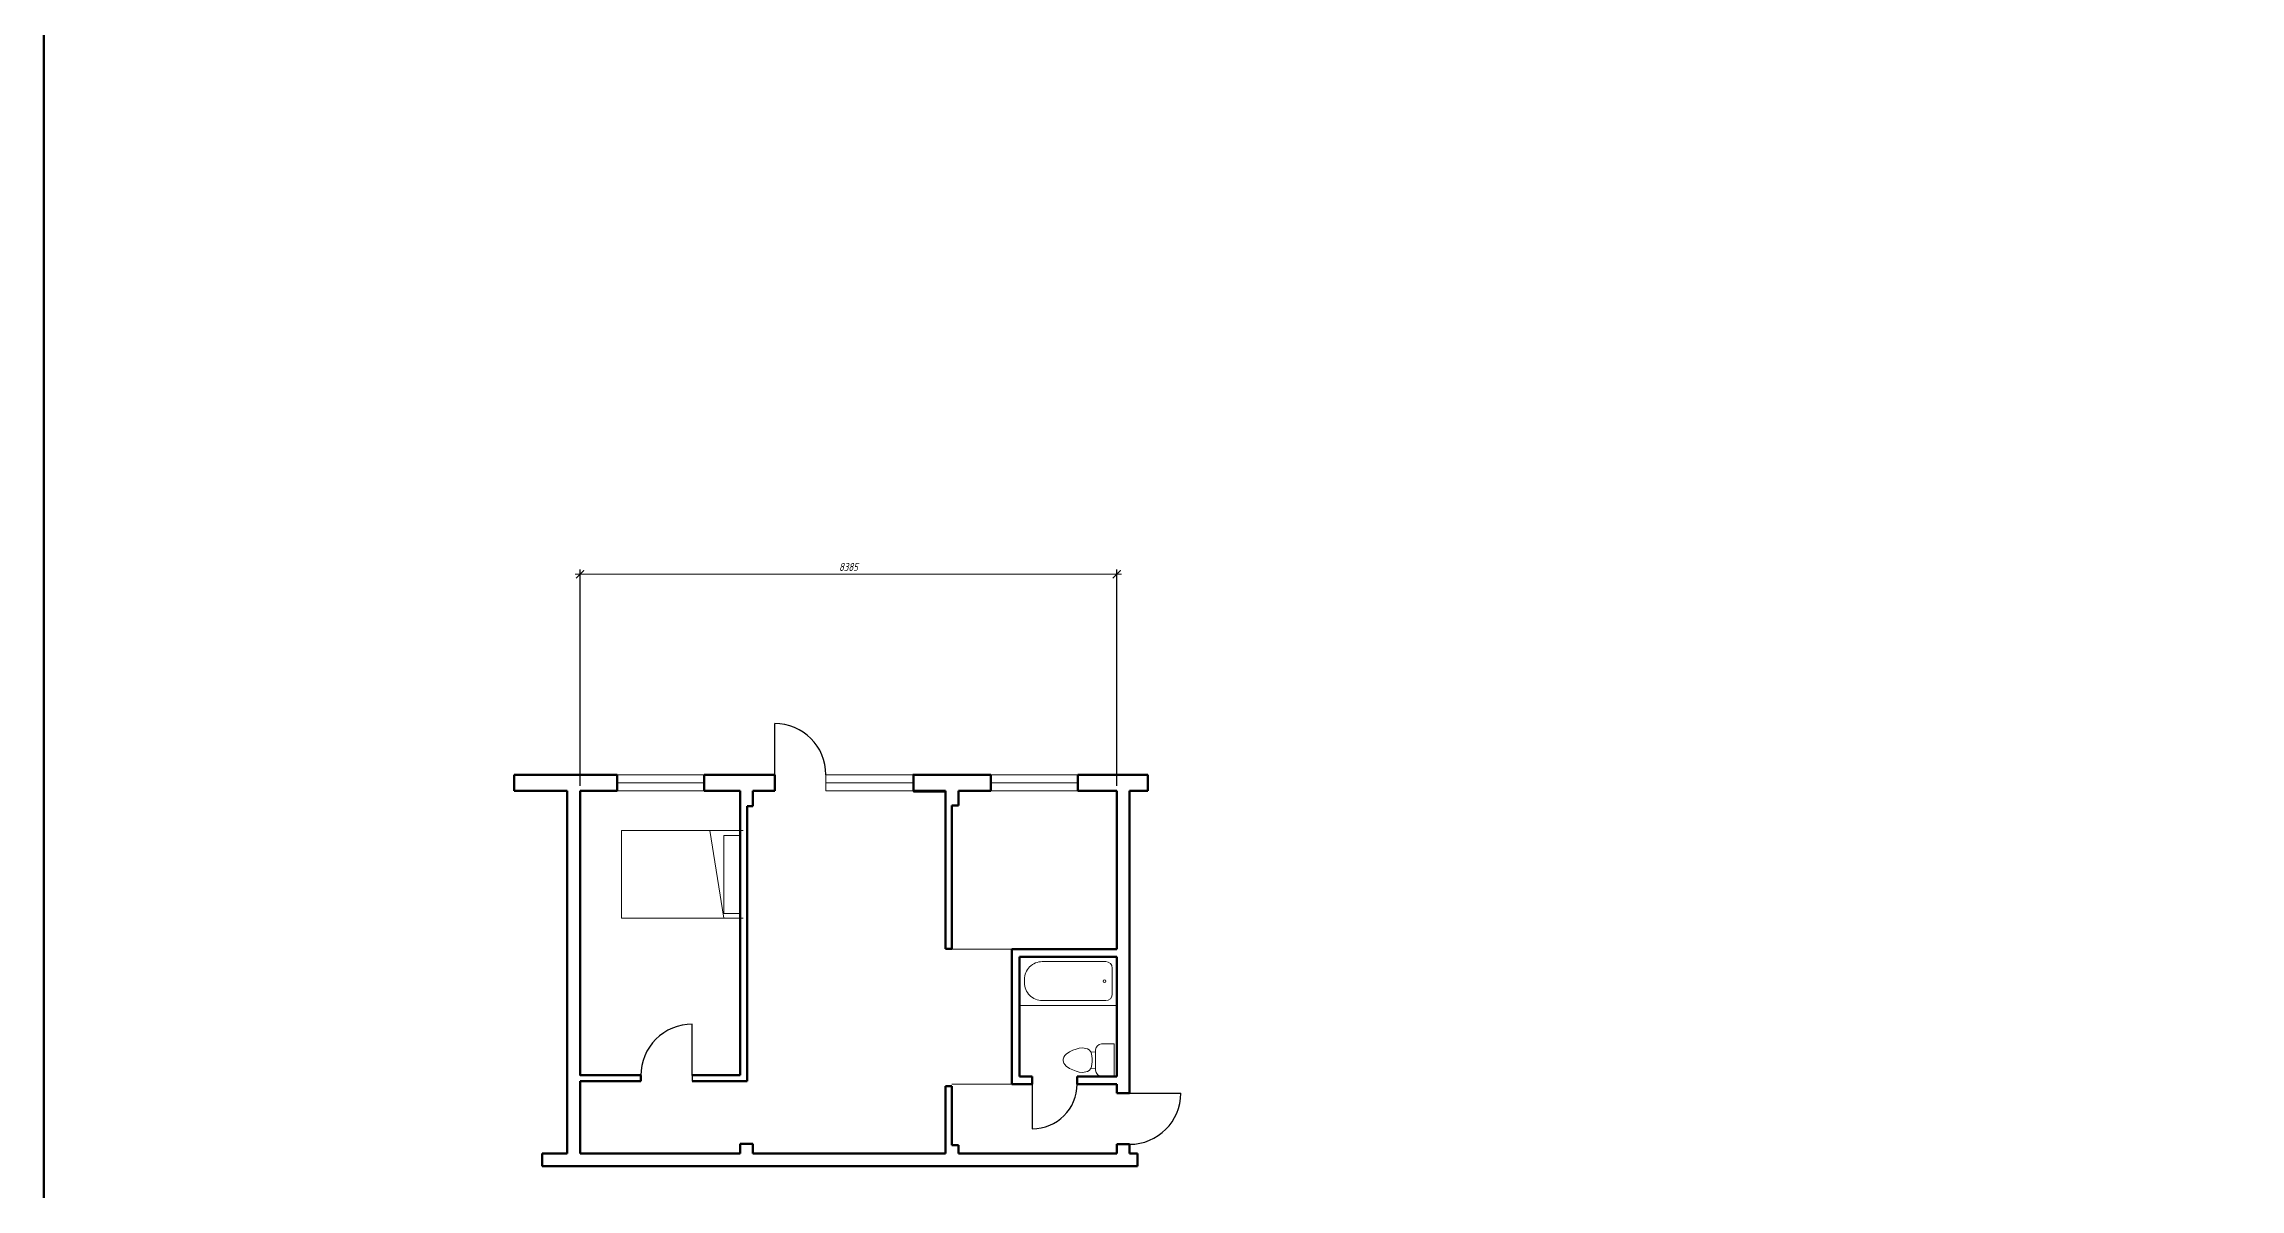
# Model space of a CAD drawing. Header units: millimetres. Extents: x 653176 to 972033, y 753746 to 925850.
# Drawn here: x 752818 to 787129, y 825143 to 843044 of the extents above; entities that cross this region are included whole.
import ezdxf

# ---------------------------------------------------------------- set-up
doc = ezdxf.new("R2010")
doc.units = ezdxf.units.MM
doc.header["$LTSCALE"] = 10
doc.layers.get('0').update_dxf_attribs({"color": 65, "lineweight": 25})
for name, color, linetype, lineweight in [('A-AREA', 32, 'Continuous', 9), ('A-DOOR', 4, 'Continuous', 25), ('A-GLAZ', 151, 'Continuous', 9), ('A-WALL', 113, 'Continuous', 9), ('I-FURN', 30, 'Continuous', 9), ('I-WALL', 2, 'Continuous', 9), ('P-SANR-FIXT', 6, 'Continuous', 18), ('wall', 95, 'Continuous', 60), ('размh150', 7, 'Continuous', 9)]:
    doc.layers.add(name, color=color, linetype=linetype, lineweight=lineweight)
doc.styles.add('ГОСТ тип А', font='gost_a.shx', dxfattribs={"oblique": 15, "height": 125})
doc.dimstyles.new('ГОСТ тип А', dxfattribs={"dimtxt": 125, "dimasz": 125, "dimexe": 75, "dimexo": 75, "dimgap": 50, "dimtad": 1, "dimdec": 0, "dimrnd": 5, "dimtxsty": 'ГОСТ тип А', "dimblk": 'ARCHTICK', "dimcen": 50, "dimdle": 75, "dimadec": 0, "dimazin": 0, "dimtfac": 1, "dimtdec": 0, "dimtmove": 1, "dimatfit": 2, "dimfxl": 1, "dimlwd": 9, "dimarcsym": 0})

# ---------------------------------------------------------------- blocks, each defined once
blk = doc.blocks.new('Окно 2-Распашное - с форточкой_ разделенные переплеты с остеклением - Левостороннее - ГОСТ 26601-85 - окно-2927753-0_000 Первый этаж')
at = {"layer": 'A-GLAZ'}
for p, q in [((660, 125), (-700, 125)), ((-700, 125), (-700, -125)), ((660, -125), (660, 125)), ((-700, 0), (660, 0)), ((-700, -125), (660, -125))]:
    blk.add_line(p, q, dxfattribs=at)
blk = doc.blocks.new('Наружная дверь 1-Навесная - С панелью и порогом - 30970-2002 - дверь700-2927752-0_000 Первый этаж')
at = {"layer": 'A-DOOR'}
blk.add_line((-400, 125), (-400, 925), dxfattribs=at)
blk.add_arc((-400, 125), 800, 360, 90, dxfattribs=at)
blk = doc.blocks.new('Наружная дверь 1-Навесная - С панелью и порогом - 30970-2002 - дверь 700-2927751-0_000 Первый этаж')
at = {"layer": 'A-DOOR'}
blk.add_line((-400, -45), (-400, -845), dxfattribs=at)
blk.add_arc((-400, -45), 800, 270, 0, dxfattribs=at)
blk = doc.blocks.new('Наружная дверь 1-Навесная - С панелью и порогом - 30970-2002 - дверь 600-2927750-0_000 Первый этаж')
at = {"layer": 'A-DOOR'}
blk.add_line((-350, -60), (-350, -760), dxfattribs=at)
blk.add_arc((-350, -60), 700, 270, 0, dxfattribs=at)
blk = doc.blocks.new('Наружная дверь 1-Навесная - С панелью и порогом - 30970-2002 - дверь 700-2927748-0_000 Первый этаж')
at = {"layer": 'A-DOOR'}
blk.add_line((-400, 100), (-400, 900), dxfattribs=at)
blk.add_arc((-400, 100), 800, 360, 90, dxfattribs=at)
blk = doc.blocks.new('Туалет-Домашний-3D - Туалет-Домашний-3D-2923089-0_000 Первый этаж')
at = {"layer": 'P-SANR-FIXT'}
for p, q in [((-253, 495), (253, 495)), ((-253, 298), (-253, 495)), ((-188, 25), (-191, 0)), ((-191, 0), (-186, -51)), ((-184, 51), (-188, 25)), ((-177, 76), (-184, 51)), ((-163, 102), (-177, 76)), ((-132, 127), (-163, 102)), ((159, 204), (-159, 204)), ((-123, 204), (-132, 127)), ((-97, 140), (-132, 127)), ((-25, 152), (-97, 140)), ((25, 152), (-25, 152)), ((97, 140), (25, 152)), ((132, 127), (97, 140)), ((123, 204), (132, 127)), ((163, 102), (132, 127)), ((177, 76), (163, 102)), ((184, 51), (177, 76)), ((188, 25), (184, 51)), ((186, -51), (191, 0)), ((191, 0), (188, 25)), ((-186, -51), (-172, -102)), ((-172, -102), (-154, -152)), ((-154, -152), (-130, -203)), ((-130, -203), (-95, -254)), ((-95, -254), (-70, -279)), ((-70, -279), (-48, -292)), ((-48, -292), (-13, -305)), ((-13, -305), (13, -305)), ((13, -305), (48, -292)), ((48, -292), (70, -279)), ((70, -279), (95, -254)), ((95, -254), (130, -203)), ((130, -203), (154, -152)), ((154, -152), (172, -102)), ((172, -102), (186, -51))]:
    blk.add_line(p, q, dxfattribs=at)
for centre, start, end in [((-159, 298), 180, 270), ((159, 298), 270, 360)]:
    blk.add_arc(centre, 94.6, start, end, dxfattribs=at)
blk = doc.blocks.new('Ванна-Прямоугольная-3D - Ванна-Прямоугольная-3D-2927755-0_000 Первый этаж')
at = {"layer": 'P-SANR-FIXT'}
for p, q in [((414, 822), (-1105, 822)), ((59, 746), (-933, 746)), ((414, 60), (414, 822)), ((-1034, 644), (-1034, 238)), ((338, 416), (338, 466)), ((-933, 136), (59, 136))]:
    blk.add_line(p, q, dxfattribs=at)
for centre, radius, start, end in [((-933, 644), 102, 90, 180), ((59, 466), 279, 360, 90), ((-914, 441), 22.2, 90, 270), ((-914, 441), 22.2, 270, 90), ((59, 416), 279, 270, 0), ((-933, 238), 102, 180, 270)]:
    blk.add_arc(centre, radius, start, end, dxfattribs=at)
blk = doc.blocks.new('Кровать-Стандарт - 1372 x 1905мм - Двуспальная-2928595-0_000 Первый этаж')
at = {"layer": 'I-FURN'}
for p, q in [((-415, 907), (-415, -998)), ((-338, 856), (-338, 602)), ((-338, 856), (881, 856)), ((881, 856), (881, 602)), ((957, 907), (957, -998)), ((957, 602), (-415, 384)), ((-338, 602), (881, 602)), ((-415, -998), (957, -998))]:
    blk.add_line(p, q, dxfattribs=at)
blk = doc.blocks.new('_ARCHTICK')
at = {"color": 0, "linetype": 'ByBlock', "ltscale": 50, "const_width": 0.15}
blk.add_lwpolyline([(-0.5, -0.5), (0.5, 0.5)], dxfattribs=at)
blk = doc.blocks.new('*D789')
at = {"layer": 'Defpoints', "color": 0, "lineweight": 90, "transparency": 16777216}
for p in [(769580, 834755), (761195, 831370), (769580, 831370)]:
    blk.add_point(p, dxfattribs=at)
at = {"layer": 'размh150', "color": 0, "lineweight": -2, "transparency": 16777216}
for p, q in [((761195, 831445), (761195, 834830)), ((769580, 831445), (769580, 834830))]:
    blk.add_line(p, q, dxfattribs=at)
at = {"layer": 'размh150', "color": 0, "lineweight": 9, "transparency": 16777216}
blk.add_line((761120, 834755), (769655, 834755), dxfattribs=at)
at = {"layer": 'размh150', "color": 0, "lineweight": 9, "transparency": 16777216, "xscale": 125, "yscale": 125, "zscale": 125, "rotation": 180}
blk.add_blockref('_ARCHTICK', (761195, 834755), dxfattribs=at)
at = {"layer": 'размh150', "color": 0, "lineweight": 9, "transparency": 16777216, "xscale": 125, "yscale": 125, "zscale": 125}
blk.add_blockref('_ARCHTICK', (769580, 834755), dxfattribs=at)
at = {"layer": 'размh150', "color": 0, "lineweight": 90, "transparency": 16777216, "insert": (765387, 834868), "char_height": 125, "attachment_point": 5, "style": 'ГОСТ тип А'}
blk.add_mtext('8385', dxfattribs=at)

msp = doc.modelspace()

# ---------------------------------------------------------------- linework, layer by layer
at = {"layer": 'A-AREA'}
for p, q in [((767939.6, 828895.4), (767004.6, 828895.4)), ((767939.6, 826785.4), (767004.6, 826785.4))]:
    msp.add_line(p, q, dxfattribs=at)
at = {"layer": 'A-WALL', "lineweight": 25}
for p, q in [((766394.6, 831370.4), (766404.6, 831370.4)), ((762944.6, 826920.4), (762944.6, 826830.4))]:
    msp.add_line(p, q, dxfattribs=at)
at = {"layer": 'I-WALL', "lineweight": 25}
for p, q in [((766404.6, 831370.4), (766404.6, 831350.4)), ((766404.6, 831350.4), (766884.6, 831350.4))]:
    msp.add_line(p, q, dxfattribs=at)
at = {"layer": 'wall'}
for p, q in [((761774.6, 831620.4), (760164.6, 831620.4)), ((760164.6, 831620.4), (760164.6, 831370.4)), ((760164.6, 831370.4), (760994.6, 831370.4)), ((760994.6, 831370.4), (760994.6, 825700.4)), ((761194.6, 826920.4), (761194.6, 831370.4)), ((761194.6, 831370.4), (761774.6, 831370.4)), ((761774.6, 831370.4), (761774.6, 831620.4)), ((764234.6, 831620.4), (763134.6, 831620.4)), ((763134.6, 831370.4), (763134.6, 831620.4)), ((763134.6, 831370.4), (763694.6, 831370.4)), ((763694.6, 831370.4), (763694.6, 831130.4)), ((763894.6, 831140.4), (763894.6, 831370.4)), ((764234.6, 831370.4), (763894.6, 831370.4)), ((764234.6, 831370.4), (764234.6, 831620.4)), ((767609.6, 831620.4), (766394.6, 831620.4)), ((766404.6, 831370.4), (766404.6, 831620.4)), ((766904.6, 831370.4), (766404.6, 831370.4)), ((766904.6, 831125.4), (766904.6, 831370.4)), ((767104.6, 831370.4), (767609.6, 831370.4)), ((767104.6, 831140.4), (767104.6, 831370.4)), ((767609.6, 831370.4), (767609.6, 831620.4)), ((770064.6, 831620.4), (768969.6, 831620.4)), ((768969.6, 831370.4), (768969.6, 831620.4)), ((768969.6, 831370.4), (769579.6, 831370.4)), ((769579.6, 831370.4), (769579.6, 828895.4)), ((769779.6, 826642.9), (769779.6, 831370.4)), ((769779.6, 831370.4), (770064.6, 831370.4)), ((770064.6, 831370.4), (770064.6, 831620.4)), ((763694.6, 831130.4), (763694.6, 826925.4)), ((763804.6, 826830.4), (763804.6, 831130.4)), ((763804.6, 831130.4), (763894.6, 831130.4)), ((763894.6, 831130.4), (763894.6, 831140.4)), ((766904.6, 831140.4), (766904.6, 828900.4)), ((767004.6, 828900.4), (767004.6, 831140.4)), ((767004.6, 831140.4), (767104.6, 831140.4)), ((766904.6, 828900.4), (767004.6, 828900.4)), ((767939.6, 828895.4), (767939.6, 826785.4)), ((769579.6, 828895.4), (767939.6, 828895.4)), ((768059.6, 826905.4), (768059.6, 828775.4)), ((768059.6, 828775.4), (769579.6, 828775.4)), ((769579.6, 828775.4), (769579.6, 826905.4)), ((762144.6, 826925.4), (761194.6, 826925.4)), ((762144.6, 826830.4), (762144.6, 826920.4)), ((763694.6, 826925.4), (762944.6, 826925.4)), ((768259.6, 826905.4), (768059.6, 826905.4)), ((768259.6, 826785.4), (768259.6, 826905.4)), ((769579.6, 826905.4), (768959.6, 826905.4)), ((768959.6, 826905.4), (768959.6, 826785.4)), ((761194.6, 826830.4), (762144.6, 826830.4)), ((761194.6, 825700.4), (761194.6, 826830.4)), ((762944.6, 826830.4), (763804.6, 826830.4)), ((766904.6, 826750.4), (766904.6, 825830.4)), ((767004.6, 826750.4), (766904.6, 826750.4)), ((767004.6, 825830.4), (767004.6, 826750.4)), ((767939.6, 826785.4), (768259.6, 826785.4)), ((768959.6, 826785.4), (769579.6, 826785.4)), ((769579.6, 826785.4), (769579.6, 826642.9)), ((769579.6, 826642.9), (769779.6, 826642.9)), ((760994.6, 825700.4), (760604.6, 825700.4)), ((760604.6, 825700.4), (760604.6, 825500.4)), ((763694.6, 825700.4), (761194.6, 825700.4)), ((763894.6, 825850.4), (763694.6, 825850.4)), ((763694.6, 825850.4), (763694.6, 825700.4)), ((763894.6, 825850.4), (763894.6, 825830.4)), ((763894.6, 825700.4), (763894.6, 825830.4)), ((763899.6, 825700.4), (763894.6, 825700.4)), ((763899.6, 825700.4), (766904.6, 825700.4)), ((766904.6, 825700.4), (766904.6, 825830.4)), ((767104.6, 825830.4), (767004.6, 825830.4)), ((767104.6, 825700.4), (767104.6, 825830.4)), ((769579.6, 825700.4), (767104.6, 825700.4)), ((769579.6, 825842.9), (769579.6, 825700.4)), ((769779.6, 825842.9), (769579.6, 825842.9)), ((769779.6, 825700.4), (769779.6, 825842.9)), ((769904.6, 825700.4), (769779.6, 825700.4)), ((769904.6, 825500.4), (769904.6, 825700.4)), ((760604.6, 825500.4), (769904.6, 825500.4))]:
    msp.add_line(p, q, dxfattribs=at)
at = {"layer": 'размh150', "color": 1, "lineweight": 90}
msp.add_lwpolyline([(752817.9, 807300.2), (972032.5, 807300.2), (972032.5, 925850.5), (752817.9, 925850.5)], close=True, dxfattribs=at)

# ---------------------------------------------------------------- block references
at = {"layer": 'A-DOOR'}
for name, p in [('Наружная дверь 1-Навесная - С панелью и порогом - 30970-2002 - дверь700-2927752-0_000 Первый этаж', (764634.6, 831495.1)), ('Наружная дверь 1-Навесная - С панелью и порогом - 30970-2002 - дверь 600-2927750-0_000 Первый этаж', (768609.6, 826845.7))]:
    msp.add_blockref(name, p, dxfattribs=at)
for name, p, rotation in [('Наружная дверь 1-Навесная - С панелью и порогом - 30970-2002 - дверь 700-2927751-0_000 Первый этаж', (762544.6, 826875.1), 180), ('Наружная дверь 1-Навесная - С панелью и порогом - 30970-2002 - дверь 700-2927748-0_000 Первый этаж', (769679.3, 826242.9), 269.9999999999999)]:
    msp.add_blockref(name, p, dxfattribs=dict(at, rotation=rotation))
at = {"layer": 'I-FURN', "rotation": 269.9999999999996}
msp.add_blockref('Кровать-Стандарт - 1372 x 1905мм - Двуспальная-2928595-0_000 Первый этаж', (762837.7, 830332.9), dxfattribs=at)
at = {"layer": 'P-SANR-FIXT', "rotation": 269.9999999999997}
msp.add_blockref('Туалет-Домашний-3D - Туалет-Домашний-3D-2923089-0_000 Первый этаж', (769044.9, 827158.8), dxfattribs=at)
at = {"layer": 'wall'}
for p in [(762474.6, 831495.4), (768309.6, 831495.4)]:
    msp.add_blockref('Окно 2-Распашное - с форточкой_ разделенные переплеты с остеклением - Левостороннее - ГОСТ 26601-85 - окно-2927753-0_000 Первый этаж', p, dxfattribs=at)
at = {"layer": 'wall', "rotation": 180}
for name, p in [('Окно 2-Распашное - с форточкой_ разделенные переплеты с остеклением - Левостороннее - ГОСТ 26601-85 - окно-2927753-0_000 Первый этаж', (765694.6, 831495.4)), ('Ванна-Прямоугольная-3D - Ванна-Прямоугольная-3D-2927755-0_000 Первый этаж', (768474.5, 828835.4))]:
    msp.add_blockref(name, p, dxfattribs=at)

# ---------------------------------------------------------------- dimensions: what is measured, and where the dimension line sits
at = {"layer": 'размh150', "color": 1, "lineweight": 90}
dim = msp.add_linear_dim(base=(769579.6, 834755.3), p1=(761194.6, 831370.4), p2=(769579.6, 831370.4), dimstyle='ГОСТ тип А', dxfattribs=at)
dim.commit()
dim.dimension.update_dxf_attribs({"geometry": '*D789', "text_midpoint": (765387.1, 834867.8)})

doc.saveas('drawing.dxf')
